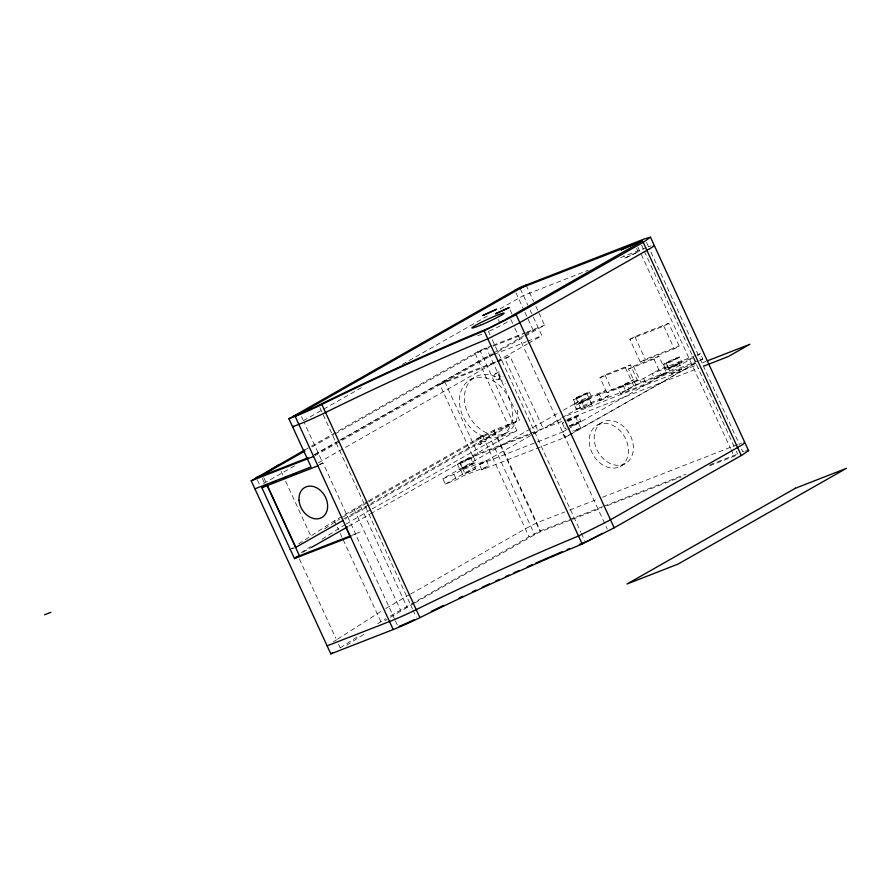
<?xml version="1.0" encoding="UTF-8"?>
<svg xmlns="http://www.w3.org/2000/svg" width="891" height="891" viewBox="0 0 891 891"><rect width="100%" height="100%" fill="white"/><g stroke="black" fill="none" stroke-linecap="round" stroke-linejoin="round"><path stroke-width="0.67" stroke-dasharray="4.46 3.34" d="M462.552 468.321L473.199 463.331L475.694 468.766L464.979 473.644L460.068 462.886L470.749 457.985L460.09 462.964L462.552 468.321L467.998 466.238L473.232 463.42L470.749 457.985M464.979 473.644L475.705 468.711M576.054 398.299L586.79 393.377L576.098 398.333L580.977 409.002L586.467 406.953L591.713 404.08L586.746 393.354M567.879 421.098L575.709 417.099L580.631 427.803L572.378 431.979M624.791 258.045L638.212 251.886L625.415 257.989L623.745 255.75M580.977 409.002L591.713 404.08M580.62 427.847L572.534 431.11M666.145 363.172L676.882 358.249L681.804 368.952L676.559 371.825L671.068 373.875L666.19 363.205L676.882 358.249M671.068 373.875L681.804 368.952M298.674 543.855L334.448 520.823L367.27 501.577M324.602 528.82L339.671 519.108M301.214 552.62L310.447 546.684M321.985 539.244L345.062 524.71M333.379 641.832L336.497 639.816M337.544 639.148L382.039 610.714M340.195 647.846L358.95 635.762M377.706 623.678L385.736 618.733M346.699 645.307L364.374 633.924M384.99 620.648L386.95 619.379M342.745 517.181L367.526 502.569M346.209 524.019L370.968 509.596M385.714 608.508L409.381 594.731M390.637 615.804L529.042 536.816L540.447 530.902L568.28 520.043M390.325 617.318L414.293 603.196M303.308 420.719L362.002 387.351M402.275 364.452L487.444 316.027M500.096 308.832L523.451 295.556L588.216 270.296M304.566 450.089L479.915 350.386L491.576 345.842M312.162 446.903L333.925 434.53M335.139 433.839L486.274 347.902L519.498 420.129L345.385 519.13M263.547 483.535L294.966 465.67M314.3 454.677L338.48 440.934M339.683 440.243L483.613 358.416L492.678 354.874M314.634 454.778L336.386 442.415M341.22 439.664L492.289 353.772M493.491 353.081L523.708 335.896M524.922 335.216L538.209 327.654M530.368 433.438L543.165 428.448L509.942 356.222L505.008 359.028L538.22 431.255L473.01 456.693L439.786 384.466L444.72 381.66L495.875 361.713M314.946 455.735L524.031 336.854M525.233 336.174L544.568 325.17L538.231 311.382M318.321 462.808L495.975 361.791M497.189 361.1L527.405 343.926M528.608 343.235L541.906 335.684L532.439 315.113M320.025 464.656L322.988 462.975L355.587 533.865L351.644 536.115M469.702 380.056L475.627 376.681M495.184 373.919L500.129 371.113A3.252 2.495 60.4 0 0 499.561 375.256A3.252 2.495 60.4 0 0 503.437 376.681M498.303 379.611A3.252 2.495 60.4 0 0 497.869 374.331A3.252 2.495 60.4 0 0 494.06 376.358A3.252 2.495 60.4 0 0 498.303 379.611L503.237 376.804M629.859 339.337L634.793 336.531L668.707 323.299L679.165 346.042L674.231 348.849L640.317 362.069L629.859 339.337L663.773 326.106L668.707 323.299M477.008 438.74L481.942 435.933M368.473 500.887L482.655 435.966L494.06 430.052L519.498 420.129M368.662 501.923L488.29 433.906L508.204 425.419L474.981 353.192L489.56 347.512M289.452 549.803L293.072 547.742M343.859 518.863L513.138 422.612M480.115 444.442A3.252 2.495 60.4 0 0 479.692 439.152A3.252 2.495 60.4 0 0 475.883 441.179A3.252 2.495 60.4 0 0 480.115 444.442L485.06 441.635A3.252 2.495 60.4 0 0 484.626 436.345A3.252 2.495 60.4 0 0 480.817 438.372A3.252 2.495 60.4 0 0 485.06 441.635M561.998 417.734L576.444 409.526L573.982 404.169L580.988 400.193L605.88 390.481L597.661 395.159L600.122 400.516L608.341 395.838L599.988 377.673L604.933 374.877L630.36 364.954L637.321 380.067L632.387 382.874M372.171 508.917L486.341 443.996L497.746 438.071L516.825 430.643L479.915 350.386M501.41 435.699A32.031 24.58 60.4 0 0 497.167 383.553A32.031 24.58 60.4 0 0 459.567 403.534A32.031 24.58 60.4 0 0 501.41 435.699L507.335 432.324M599.988 377.673L625.426 367.76L630.36 364.954M302.806 552.331L311.271 547.508M348.76 526.202L369.32 514.508M370.522 513.829L516.825 430.643M473.01 456.693L477.944 453.887L529.098 433.939M640.317 362.069L645.251 359.262L679.165 346.042M635.896 385.09L628.523 369.041L633.456 366.234L658.894 356.311L666.279 372.36L646.12 383.821L620.682 393.744L618.22 388.387L633.434 379.733L623.099 385.246L597.661 395.159M573.982 404.169L562.277 410.829M442.816 478.757L453.942 474.413L460.892 470.459L486.33 460.536L488.791 465.893L463.353 475.805L456.404 479.759L445.277 484.103L442.816 478.757L530.646 428.805M532.996 427.48L561.096 411.497M628.523 369.041L653.961 359.118L658.894 356.311M569.193 435.131L565.573 437.191L481.842 469.847L479.38 464.489L486.33 460.536M445.277 484.103L560.795 418.414M576.444 409.526L583.449 405.539L608.341 395.838M560.885 419.037L545.325 427.892L565.941 419.85M637.321 380.067L611.883 389.991L606.949 392.797L643.658 378.475L658.872 369.821L696.45 355.164M481.842 469.847L488.791 465.893M600.122 400.516L625.549 390.592L633.779 385.914L702.799 359.006L700.337 353.649L697.753 354.663M620.682 393.744L640.841 382.284L666.279 372.36M567.01 429.462L562.176 432.213L564.638 437.559L696.216 362.737L694.245 358.46M567.946 429.094L693.755 357.391L652.301 373.563L654.751 378.909L696.216 362.737M697.052 355.52L700.337 353.649M699.513 360.877L702.799 359.006M570.396 434.452L695.949 363.06M597.505 425.029L602.45 422.223M620.158 466.461A23.611 18.121 60.4 0 0 617.029 428.014A23.611 18.121 60.4 0 0 589.307 442.76A23.611 18.121 60.4 0 0 620.158 466.461L625.103 463.654A23.611 18.121 60.4 0 0 621.974 425.207A23.611 18.121 60.4 0 0 594.252 439.954A23.611 18.121 60.4 0 0 625.103 463.654M410.528 594.074L525.345 528.797L536.75 522.872L564.593 512.024M415.05 602.773L534.678 534.745L540.236 531.86L571.131 519.821M566.776 420.842L575.675 417.066M569.238 426.199L578.17 422.445L569.917 426.622M620.593 257.666L646.276 247.653M492.868 345.34L525.256 332.711M526.548 332.198L544.568 325.17M493.202 346.087L522.349 334.726M525.991 333.301L533.275 330.461L524.621 311.65M493.97 354.373L526.358 341.743M527.65 341.242L541.906 335.684M497.156 361.211L509.942 356.222M439.786 384.466L505.008 359.028M319.023 464.523L322.843 463.03L304.354 422.824M566.876 415.64L697.052 364.876M702.197 362.871L706.073 361.356M567.233 419.349L698.689 368.083M479.38 464.489L563.112 431.845L565.573 437.191M291.992 548.811L294.531 547.82M356.088 533.586L362.448 531.103M351.633 535.413L355.453 533.921L394.412 618.621M569.65 510.042L597.482 499.194M602.55 497.223L739.196 443.93M569.549 519.553L602.439 506.723M603.708 506.233L685.947 474.157M709.982 464.79L716.319 462.318M717.578 461.828L737.826 453.931M572.367 519.33L602.026 507.77M606.971 505.843L681.103 476.93M709.526 465.848L737.948 454.766L736.278 451.136M648.514 246.785L650.942 245.894M744.152 451.481L742.882 451.96L740.098 445.901M740.454 443.451L741.624 443.039M745.31 451.069L746.335 450.735M646.498 242.397L649.84 249.658M650.953 252.086L739.541 444.687M641.553 245.203L643.792 250.048M644.349 251.262L734.05 446.291M637.967 247.23L730.453 448.318M731.01 449.532L733.794 455.591M636.631 248.444L638.212 251.886M679.566 357.013A8.854 0.635 -24.7 0 1 667.649 363.094A8.854 0.635 -24.7 0 1 667.337 362.024A8.854 0.635 -24.7 0 1 679.566 357.013L681.96 362.325A8.854 0.635 -24.7 0 1 670.11 368.44A8.854 0.635 -24.7 0 1 669.798 367.37A8.854 0.635 -24.7 0 1 682.027 362.37M663.773 326.106L674.231 348.849M663.528 364.452L665.989 369.798M653.961 359.118L661.334 375.167M634.793 336.531L645.251 359.262M643.658 378.475L646.12 383.821M633.456 366.234L640.841 382.284M625.426 367.76L633.779 385.914M623.099 385.246L625.549 390.592M604.933 374.877L611.883 389.991M589.408 392.107L591.869 397.453M580.988 400.193L583.449 405.539M526.113 285.053L533.609 301.347M535.925 306.37L537.652 310.124M573.436 399.58L575.898 404.926M520.333 288.784L527.828 305.09M530.134 310.101L531.871 313.866M566.966 420.474A8.854 0.635 -24.7 0 1 578.37 415.841L580.798 421.176A8.854 0.635 -24.7 0 1 570.563 426.611M515.978 292.849L524.053 310.402M562.366 423.303L564.827 428.649M510.098 309.923L512.726 315.659M510.866 319.501L514.207 326.763M514.764 327.977L607.261 529.065M498.258 319.524L499.316 321.818M488.335 331.196L490.005 334.838M492.244 339.683L580.832 532.283M581.389 533.497L584.73 540.759M494.06 430.052L540.447 530.902M493.859 431.01L540.236 531.86M488.29 433.906L534.678 534.745M482.655 435.966L529.042 536.816M444.72 381.66L477.944 453.887M473.411 456.738L475.872 462.084M460.892 470.459L463.353 475.805M457.428 464.211L459.89 469.568M453.942 474.413L456.404 479.759M319.902 407.632L412.388 608.72M412.945 609.934L416.286 617.207M360.688 506.456L407.076 607.306M354.05 509.084L400.438 609.934M301.503 416.643L302.929 419.728M395.47 620.938L397.609 625.582M334.448 520.823L336.185 524.599M337.344 527.127L338.502 529.644M340.239 533.431L341.977 537.206M343.146 539.734L380.825 621.673M281.066 471.306L282.781 475.037M285.643 481.263L311.427 537.306M263.736 477.587L266.019 482.566M262.31 478.434L264.527 483.234M299.354 558.958L335.84 638.279M338.602 644.293L340.262 647.902M257.265 479.837L259.66 485.049M460.068 462.886L462.518 468.287M507.168 321.907A17.709 1.27 -24.7 0 1 488.78 331.285M481.831 334.192A17.709 1.27 -24.7 0 1 476.485 335.996M569.427 425.82A8.854 0.635 -24.7 0 1 580.832 421.187M565.874 428.437A8.854 0.635 -24.7 0 1 565.662 427.858M578.37 415.841A8.854 0.635 -24.7 0 1 568.102 421.254M563.413 423.08A8.854 0.635 -24.7 0 1 563.569 422.278M517.548 410.15A32.031 24.58 60.4 0 1 486.831 432.97A32.031 24.58 60.4 0 1 466.116 387.93A32.031 24.58 60.4 0 1 505.286 383.486M578.537 403.601L589.252 398.734L578.537 403.601M668.629 368.473L679.343 363.595L668.629 368.473L666.167 363.116L668.606 368.529M599.298 394.223L574.405 403.935L576.867 409.281L601.759 399.58L599.298 394.223M626.863 383.475L624.736 384.311L627.197 389.657L629.324 388.832L626.863 383.475M464.011 468.209A8.854 0.635 -24.7 0 0 475.928 462.128A8.854 0.635 -24.7 0 0 463.699 467.14A8.854 0.635 -24.7 0 0 464.011 468.209M461.549 462.852A8.854 0.635 -24.7 0 0 473.466 456.782A8.854 0.635 -24.7 0 0 461.237 461.794A8.854 0.635 -24.7 0 0 461.549 462.852M580.019 403.567A8.854 0.635 -24.7 0 0 591.936 397.497A8.854 0.635 -24.7 0 0 579.707 402.509A8.854 0.635 -24.7 0 0 580.019 403.567M577.557 398.221A8.854 0.635 -24.7 0 0 589.474 392.151A8.854 0.635 -24.7 0 0 577.245 397.152A8.854 0.635 -24.7 0 0 577.557 398.221"/><path stroke-width="1.34" d="M642.456 241.049L505.141 319.646M747.193 450.49L748.563 450.612L742.693 454.711L614.177 527.795L582.202 544.033A213.272 15.247 -24.7 0 0 419.917 617.652A29.514 2.116 -24.7 0 1 393.209 629.547L330.817 653.883L251.206 480.806L304.588 450.078M278.204 465.08L261.208 476.028L308.063 457.751M330.817 653.883L332.9 652.535M393.209 629.547L295.144 416.353A29.514 2.116 -24.7 0 0 321.863 404.447A213.272 15.247 -24.7 0 1 484.136 330.828L514.263 315.637L643.213 242.33L650.497 237.206L644.828 238.766L519.754 287.526L288.929 418.781L311.07 466.929L254.904 488.836M526.113 285.053L295.289 416.297L288.929 418.781M293.54 426.277L292.616 426.8L298.841 424.372A29.514 2.116 -24.7 0 0 325.549 412.477A213.272 15.247 -24.7 0 1 487.834 338.858L517.961 323.667L646.899 250.349C648.269 249.135 655.052 246.506 653.493 245.17M304.911 451.035L262.589 475.092L256.229 477.576M261.876 487.689L266.81 484.882L299.421 555.772L294.475 558.579L261.876 487.689L318.054 465.781M342.968 520.511L295.812 547.319L267.166 485.06M311.271 547.508L347.546 526.893M602.338 533.319L601.748 533.642M503.983 320.281L503.393 320.593M490.774 327.108L490.663 327.153A16.506 1.181 -24.7 0 1 489.905 327.52M587.904 540.759L587.904 540.759A16.506 1.181 -24.7 0 0 588.617 540.414M586.746 541.305L585.877 541.706M488.68 328.111L487.221 328.779A222.137 15.882 -24.7 0 0 318.778 405.216A20.66 1.481 -24.7 0 1 300.078 413.547L293.863 415.974M514.82 290.332L642.389 240.882M251.206 480.806L313.743 456.426M271.9 482.9L275.72 481.407M283.36 478.422L287.192 476.941M292.281 474.948L296.102 473.466M44.55 614.801L50.91 612.317M707.354 360.855L749.888 344.271L728.337 356.534L703.845 366.078M296.09 556.975L299.911 555.494M299.421 555.772L350.352 535.903M294.475 558.579L350.653 536.672M327.12 645.852L389.512 621.528A29.514 2.116 -24.7 0 0 416.231 609.622A213.272 15.247 -24.7 0 1 578.515 536.003L608.631 520.812L737.581 447.505C738.951 446.28 745.734 443.662 744.174 442.326M650.497 237.206L748.563 450.612M643.213 242.33L741.267 455.524M516.112 314.59L614.177 527.795M484.136 330.828L582.202 544.033M321.863 404.447L419.917 617.652M345.608 526.726L350.252 536.805M600.712 534.177A43.871 3.141 -24.7 0 1 589.775 539.868M431.233 611.371A222.137 15.882 -24.7 0 1 443.852 605.29M459.177 597.995A222.137 15.882 -24.7 0 1 462.774 596.302M472.43 591.78A222.137 15.882 -24.7 0 1 476.072 590.076M482.165 587.258A222.137 15.882 -24.7 0 1 489.504 583.872M495.641 581.066A222.137 15.882 -24.7 0 1 499.316 579.395M505.442 576.611A222.137 15.882 -24.7 0 1 509.117 574.962M513.996 572.757A222.137 15.882 -24.7 0 1 518.863 570.585M527.338 566.821A222.137 15.882 -24.7 0 1 532.139 564.694M535.725 563.123A222.137 15.882 -24.7 0 1 562.021 551.741M567.066 549.602A222.137 15.882 -24.7 0 1 569.549 548.544M579.328 544.446A222.137 15.882 -24.7 0 1 585.287 541.973M503.215 320.66A43.871 3.141 -24.7 0 1 491.709 326.663M414.582 619.512A20.66 1.481 -24.7 0 1 399.101 626.362M483.011 315.414L496.398 309.322L483.011 315.414M495.641 313.721L509.039 307.629L495.641 313.721M621.127 249.948L634.515 243.856L621.216 249.848M795.485 488.212L627.019 583.995L677.984 564.126L846.45 468.332L795.485 488.212M480.271 325.315A17.709 1.27 -24.7 0 0 504.106 313.164A17.709 1.27 -24.7 0 0 479.659 323.177A17.709 1.27 -24.7 0 0 480.271 325.315M299.031 500.308A17.274 13.254 60.4 0 0 321.595 517.649A17.274 13.254 60.4 0 0 319.301 489.527A17.274 13.254 60.4 0 0 299.031 500.308"/></g></svg>
